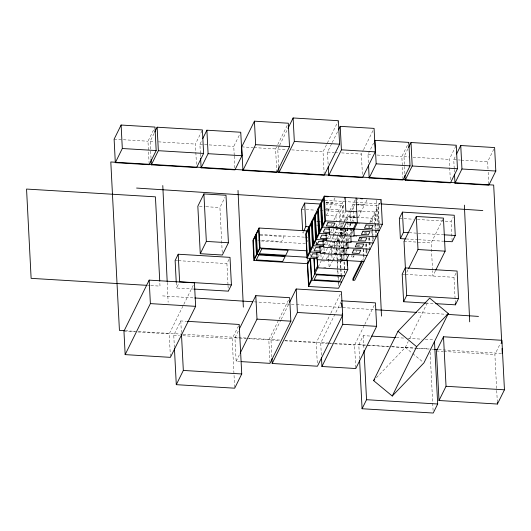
<?xml version="1.0" encoding="UTF-8"?>
<svg xmlns="http://www.w3.org/2000/svg" width="531" height="531" viewBox="0 0 531 531"><rect width="100%" height="100%" fill="white"/><g stroke="black" fill="none" stroke-linecap="round" stroke-linejoin="round"><path stroke-width="0.4" stroke-dasharray="2.65 1.99" d="M149.145 163.893L147.983 141.219L153.93 129.199M151.023 158.357L150.154 141.352L153.997 133.573M196.457 164.325L195.415 144.08L202.411 129.936M200.36 153.26L199.902 144.352L201.647 140.815M234.224 155.298L233.766 146.397L240.404 132.956M193.795 289.063L176.538 288.028L179.286 282.465M222.23 252.577L219.927 207.548L224.925 197.432M170.378 356.54L169.223 333.873L183.474 305.04M183.839 304.296L193.702 284.337M174.394 347.539L173.763 335.167L180.792 320.936L186.554 321.282M276.797 172.396L275.596 148.919L277.408 145.248M277.773 144.512L287.57 124.685M278.675 166.86L277.766 149.045L279.226 146.085M279.591 145.348L287.271 129.81M227.991 284.669L226.916 263.608L228.974 259.44M324.189 174.447L323.027 151.78L338.021 121.44M234.662 387.364L232.173 338.685L238.85 325.171M240.277 361.565L236.149 361.319L234.948 337.835L238.24 331.171M328.131 164.192L327.508 152.045L331.862 143.237M332.227 142.5L337.67 131.489M236.149 361.319L239.441 354.655M303.44 231.47L302.756 232.863L304.409 232.963M307.403 241.605L308.086 240.224M326.406 215.274L329.2 209.626L324.328 209.333M334.995 197.904L332.552 202.842L325.251 202.397M269.974 362.547L268.812 339.88L278.689 319.894M279.054 319.158L289.295 298.435M362.407 174.334L361.372 154.09L363.191 150.419M363.549 149.682L373.711 129.126M271.852 357.011L270.983 340.006L280.846 320.047M281.211 319.31L288.884 303.785M331.311 225.35L332.16 223.624M333.853 220.199L345.137 197.379M368.395 162.586L367.976 154.488L373.572 143.171M341.533 235.2L340.331 211.663L343.418 205.404L326.094 204.362M318.042 257.409L319.635 254.19L318.069 254.097M321.116 251.196L322.709 247.977L321.142 247.884M324.189 244.977L325.782 241.758L324.215 241.665M327.262 238.764L328.848 235.545L327.288 235.452M330.654 231.901L331.921 229.326L330.362 229.233M318.188 267.033L321.826 259.672M322.191 258.936L345.834 211.092M328.423 253.984L331.702 247.36M331.842 247.081L334.975 240.735M335.253 240.171L337.882 234.848M337.981 234.649L341.526 227.487M341.738 227.049L344.433 221.593M344.798 220.863L349.524 211.292M349.889 210.555L355.053 200.114M339.853 234.543L342.289 229.604M346.683 220.717L348.429 217.192L355.73 217.63M351.502 210.973L348.714 216.615L357.635 217.152M351.781 210.402L354.575 204.76M356.945 199.955L357.642 198.541M331.278 253.055L334.072 247.413M337.139 241.2L334.351 246.842L335.977 246.935M337.424 240.623L340.212 234.981M340.497 234.41L343.285 228.768M337.085 259.473L336.375 245.488L337.736 242.727M338.081 242.03L340.809 236.507M341.154 235.817L344.221 229.604M341.878 234.503L344.626 228.941M336.681 247.101L338.685 243.052M343.159 233.992L345.163 229.943M332.764 260.336L329.127 267.697L328.47 254.794L326.379 259.022L334.61 259.52M333.129 259.599L355.75 213.82M349.584 235.133L352.026 230.195L343.106 229.657M358.445 217.206L361.233 211.564L357.987 211.365M367.027 199.835L364.591 204.774L358.1 204.382M343.106 249.411L341.015 253.645L333.714 253.201M346.179 243.198L344.081 247.426L340.842 247.234M347.155 241.213L349.245 236.979M352.318 230.766L350.228 234.994L343.743 234.602M343.69 250.433L341.984 253.884L341.772 249.756M347.101 243.523L345.057 247.672L344.128 229.511M349.743 241.552L348.124 241.452L349.836 238.001M353.248 231.091L351.197 235.24L350.015 212.121M354.243 255.617L353.533 257.05L351.834 256.951L352.544 255.517M357.151 246.192L357.861 244.758M360.343 239.733L361.047 238.3L362.746 238.406M403.002 179.199L401.841 156.532L408.83 142.388M358.06 246.172L358.77 244.738M361.253 239.713L361.963 238.28M364.379 233.394L365.056 232.014M369.835 222.343L381.105 199.55M370.558 222.389L371.288 220.916L371.368 222.549M380.501 202.271L378.324 206.678L379.413 227.892M356.016 252.033L356.726 250.599M358.85 246.291L359.56 244.857M404.881 173.664L404.011 156.658L408.206 148.176M317.279 362.978L316.244 342.741L330.494 313.907M330.859 313.164L341.088 292.468M321.348 355.153L320.724 343.006L341.207 301.568M355.75 367.724L354.589 345.05L364.465 325.072M364.83 324.328L375.072 303.606M450.308 179.631L449.272 159.393L455.917 145.952M359.514 358.631L358.797 344.665L363.264 335.632L370.711 336.083M454.211 168.566L453.759 159.658L455.857 155.417M406.799 272.197L408.246 269.27M432.546 270.239L431.152 242.959L442.715 219.562M452.127 240.928L451.131 221.493L453.195 217.325M487.996 168.991L487.624 161.703L494.613 147.558M435.374 270.91L432.845 276.027L432.586 271.069M376.439 377.654L405.292 347.453L408.206 341.559M409.66 338.619L427.853 301.8M455.313 303.221L453.992 277.301L456.049 273.133M497.335 402.385L494.885 354.529L500.507 343.145M114.119 139.182L147.983 141.219M150.154 141.352L154.269 141.598M158.384 141.85L195.415 144.08M199.902 144.352L233.766 146.397M241.731 146.875L253.294 147.572M254.117 147.625L275.596 148.919M277.766 149.045L286.813 149.596M291.751 149.888L323.027 151.78M327.508 152.045L334.118 152.443M334.942 152.497L338.247 152.696M341.552 152.895L361.372 154.09M367.976 154.488L372.105 154.74M377.063 155.039L401.841 156.532M404.011 156.658L408.95 156.957M413.065 157.209L449.272 159.393M453.759 159.658L460.364 160.057M461.193 160.11L487.624 161.703M326.001 202.63L342.064 203.599L342.76 217.305L353.706 217.969M355.425 204.402L353.002 204.256L353.301 210.037M356.235 204.448L378.032 205.769L379.174 228.051M325.782 203.021L332.267 203.413L329.479 209.055L326.233 208.862M356.195 204.853L364.306 205.344L361.518 210.986L357.463 210.741M326.14 209.035L338.99 209.811L339.694 223.524L344.38 223.803M358.007 210.96L374.959 211.982L375.51 222.715M301.548 209.32L315.58 210.17M320.525 210.468L323.001 210.615M326.299 210.814L340.331 211.663M199.477 206.32L205.198 206.665M206.021 206.712L219.927 207.548M399.345 218.374L413.317 219.217M417.426 219.462L451.131 221.493M326.28 215.447L335.917 216.031L336.209 221.673M355.737 217.225L346.856 216.688L347.068 220.816M356.547 217.272L371.886 218.201L372.098 222.323M316.848 221.095L319.284 221.241M316.781 221.274L319.191 221.42M358.319 223.783L359.932 223.876M318.188 221.766L320.618 221.912M350.221 223.697L353.467 223.896M347.506 223.996L350.633 224.182M316.41 225.078L320.465 225.31M335.054 226.206L343.165 226.677M409.228 232.711L417.446 233.202M418.269 233.255L443.75 234.788M342.329 229.219L340.716 229.12L341.055 235.724M349.597 229.657L352.823 229.85M347.559 230.401L336.621 229.737L336.249 222.482M330.355 232.319L342.515 233.056L343.822 258.557M333.249 234.158L336.767 234.284M343.856 234.795L348.309 234.981M406.135 238.963L417.645 239.66M418.468 239.707L443.126 241.193M355.405 236.408L357.018 236.507M339.017 236.288L342.926 236.521M404.025 241.326L431.152 242.959M260.077 234.483L304.515 237.165M305.338 237.211L307.807 237.364M327.288 238.538L339.448 239.269L339.827 246.676M260.203 235.14L284.085 236.58L281.636 241.539L261.046 240.291M327.919 240.158L329.572 240.251M336.993 240.702L342.289 240.915M337.517 240.815L339.966 240.961M332.041 242.269L335.944 242.501M257.754 240.098L260.223 240.244M261.119 240.948L305.557 243.629M315.295 244.214L316.921 244.313M324.215 244.751L336.375 245.488M329.797 246.669L333.919 246.915M341.34 247.366L344.639 247.565M329.552 246.736L332.811 246.928M340.975 247.426L343.424 247.572M335.997 248.906L338.347 249.046M322.602 252.637L326.724 252.882M334.145 253.333L337.444 253.533M322.397 252.703L325.815 252.909M333.82 253.393L336.521 253.559M329.021 254.887L332.93 255.119M362.155 259.951L363.854 260.051M337.902 259.719L341.194 259.918M326.246 259.32L329.492 259.52M337.57 260.017L340.842 260.203M322.038 260.867L325.948 261.099M323.658 267.365L326.001 267.505M175.124 260.489L177.593 260.635M178.416 260.681L226.916 263.608M402.199 274.182L404.668 274.328M405.492 274.381L453.992 277.301M147.605 285.373L150.087 285.525M150.91 285.572L159.997 286.123L159.791 281.988M425.802 303.055L434.849 303.606M396.352 337.63L404.622 338.128M407.934 338.327L421.999 339.176M425.304 339.375L433.575 339.873M358.797 344.665L366.244 345.117M367.074 345.163L388.579 346.464M391.891 346.663L429.114 348.907M125.216 330.733L135.139 331.331M138.445 331.53L182.272 334.172M183.102 334.225L245.946 338.015M249.258 338.214L279.85 340.059M284.815 340.358L329.466 343.053M330.295 343.099L333.601 343.298M334.43 343.351L367.505 345.342M368.335 345.396L390.663 346.743M391.486 346.789L416.297 348.29M417.12 348.336L431.179 349.186M432.008 349.232L434.491 349.385M438.626 349.63L502.299 353.473M123.955 331.138L169.223 333.873M234.948 337.835L246.51 338.532M247.333 338.579L268.812 339.88M270.983 340.006L280.036 340.557M284.968 340.849L316.244 342.741M320.724 343.006L327.335 343.404M328.158 343.457L331.463 343.657M334.769 343.856L354.589 345.05M173.763 335.167L179.518 335.512M182.81 335.711L232.173 338.685M436.475 351.011L443.053 351.409M443.876 351.456L494.885 354.529M324.979 200.287L354.728 202.218M355.551 202.271L380.342 203.884M162.532 295.893L194.791 297.984M254.336 301.854L295.694 304.535M296.517 304.588L375.092 309.692M418.096 312.48L446.219 314.306M405.292 347.453L412.129 353.102M412.753 353.613L422.696 361.83M488.162 172.23L488.785 184.376M454.257 169.376L454.423 172.615M430.11 352.245L433.097 410.569M378.557 230.514L377.435 208.484L375.251 212.898L375.756 222.688M375.795 223.505L376.087 229.213M376.127 230.029L376.34 234.111M375.55 223.538L375.842 229.319M375.888 230.142L376.14 235.094M374.859 224.494L374.362 214.703L372.178 219.111L372.39 223.193M374.899 225.31L375.49 236.733M372.722 229.717L373.014 235.432M373.054 236.249L373.227 239.508M372.39 228.104L372.855 237.184M372.901 238.007L373.114 242.136M371.786 230.706L372.331 241.313M369.151 226.146L369.231 227.779M369.735 237.569L370.193 246.543M368.899 226.067L368.985 227.713M369.49 237.622L369.915 245.88M368.76 237.742L369.344 249.165M366.078 232.359L366.164 233.992M366.662 243.782L366.868 247.864M366.914 248.674L367.08 251.94M365.826 232.279L365.912 233.932M366.417 243.835L366.715 249.616M366.755 250.44L366.928 253.745M365.686 243.955L365.978 249.67M366.018 250.486L366.271 255.378M363.549 249.185L363.801 254.077M363.841 254.893L364.047 258.975M363.304 249.225L363.808 259.135M363.264 335.632L363.934 348.781M353.341 210.86L353.905 221.918M353.454 255.491L353.533 257.05M351.754 255.391L351.834 256.951M347.115 221.639L347.407 227.421M347.453 228.244L348.124 241.452M345.721 229.279L346.391 242.468M346.431 243.291L346.723 249.046M346.77 249.869L347.022 254.807M345.495 229.273L346.086 240.802M346.126 241.625L346.424 247.393M346.464 248.216L346.716 253.161M346.763 253.984L346.889 256.453M343.418 205.404L344.294 222.449M343.789 222.907L343.869 224.553M342.913 236.315L343.882 255.265M343.922 256.088L344.048 258.557M344.221 261.849L344.639 270.093M344.679 270.916L344.805 273.385M343.988 261.843L344.539 272.536M341.088 236.381L341.738 249.145M339.993 249.962L340.159 253.254M340.205 254.077L340.497 259.838M340.537 260.655L340.922 268.062M340.962 268.885L341.254 274.64M339.349 241.698L339.601 246.643M339.648 247.466L339.94 253.234M339.986 254.057L340.278 259.825M340.318 260.648L340.703 268.062M340.743 268.885L341.035 274.653M337.683 236.142L338.22 246.63M336.767 248.747L337.397 261.106M337.444 261.929L338.161 275.934M338.201 276.757L338.453 281.695M338.493 282.519L338.665 285.817M337.132 260.296L337.849 274.275M337.889 275.098L338.141 280.036M338.181 280.859L338.433 285.791M334.61 242.362L335.187 253.652M333.176 228.695L333.548 235.956M331.536 248.574L331.829 254.223M331.868 255.026L332.121 259.865M330.143 235.718L330.395 240.556M327.076 241.937L327.282 245.966M324.003 248.15L324.249 252.988M320.93 254.369L321.175 259.208M316.483 242.302L316.609 244.771M316.257 242.289L316.39 244.758M313.35 247.214L313.423 248.827M310.296 253.911L310.389 255.842M307.177 259.307L307.303 261.776M234.264 156.107L234.967 169.874M228.031 285.479L228.323 291.147M200.399 154.07L200.526 156.499M180.792 320.936L181.383 332.486M176.246 282.353L176.538 288.028M376.2 200.253L377.561 230.042M167.219 282.392L168.128 302.258"/><path stroke-width="0.8" d="M121.114 125.037L114.119 139.182L115.32 162.659L149.184 164.703L156.18 150.558L154.979 127.075L121.114 125.037L122.316 148.514L115.32 162.659M154.7 132.159L157.143 127.208L202.411 129.936L203.612 153.419L196.623 167.564L151.355 164.836L151.069 159.167M151.355 164.836L158.344 150.691L157.143 127.208M202.696 138.697L206.891 130.208L240.755 132.252L241.957 155.729L234.967 169.874L201.103 167.836L200.605 158.119M201.103 167.836L208.092 153.691L206.891 130.208M149.171 280.129L123.955 331.138L125.157 354.622L170.424 357.35L195.634 306.341L194.432 282.857L149.171 280.129L150.373 303.613L125.157 354.622M203.911 193.934L197.837 206.22L200.273 253.699L222.356 255.033L228.423 242.747L225.994 195.269L203.911 193.934L206.34 241.419L200.273 253.699M194.618 289.116L228.323 291.147L231.416 284.895L230.003 257.356L178.217 254.23L175.124 260.489L176.246 282.353M254.429 121.174L241.731 146.875L242.932 170.358L276.797 172.396L289.501 146.695L288.3 123.219L254.429 121.174L255.637 144.658L242.932 170.358M288.001 128.329L293.125 117.968L338.386 120.696L339.588 144.18L324.229 175.257L278.967 172.529L278.715 167.67M278.967 172.529L294.327 141.452L293.125 117.968M187.377 321.328L239.202 324.454L241.738 373.963L234.702 388.194L176.292 384.67L183.328 370.439L181.469 334.132M307.595 230.932L259.035 228.018L252.895 240.45L253.918 260.436L307.403 263.661L310.131 258.132M253.918 260.436L260.064 248.004L259.048 228.005M239.335 328.954L255.796 295.654L289.66 297.692L290.862 321.175L270.013 363.357L241.107 361.618M338.4 130.015L340.212 126.345L374.076 128.389L375.278 151.873L362.573 177.573L328.709 175.529L328.258 166.621M321.142 204.063L304.641 203.068L301.548 209.32L302.63 230.427M240.171 353.175L256.997 319.131L255.796 295.654M328.709 175.529L341.413 149.828L340.212 126.345M303.785 230.779L305.849 226.604L304.641 203.068M361.803 260.668L352.942 278.596L353.022 280.156L354.721 280.255L382.366 224.314L381.105 199.55L324.249 196.125L305.816 233.414L307.084 258.179L316.974 258.776M307.084 258.179L325.516 220.889L324.249 196.125M289.614 302.305L296.192 288.997L341.453 291.725L342.654 315.208L317.445 366.217L272.184 363.489L271.932 358.631M347.274 259.745L347.778 269.615L338.566 288.26L308.571 286.455L317.784 267.803L317.365 259.579M272.184 363.489L297.393 312.48L296.192 288.997M369.178 177.971L376.167 163.827L374.966 140.343L408.83 142.388L410.032 165.871L403.042 180.009L369.178 177.971L368.514 165.015M353.586 230.401L357.343 222.808L356.075 198.043M408.558 147.465L411.001 142.52L456.262 145.248L457.463 168.732L450.474 182.87L405.213 180.142L404.967 175.283M353.022 280.156L362.235 261.511M405.213 180.142L412.202 165.997L411.001 142.52M341.572 300.825L375.437 302.869L376.645 326.346L355.797 368.534L321.932 366.49L342.774 324.308L342.236 313.781M443.949 241.247L452.166 241.738L455.259 235.485L454.224 215.241L402.438 212.115L399.345 218.374L400.381 238.618L405.312 238.917M400.381 238.618L403.474 232.359L402.438 212.115M435.732 270.179L445.131 251.163L443.438 218.095L416.311 216.462L404.025 241.326L405.418 268.606M456.554 154.003L460.749 145.521L494.613 147.558L495.815 171.042L488.825 185.186L454.961 183.142L454.503 174.234M435.672 303.652L455.399 304.84L458.492 298.588L457.078 271.049L405.292 267.923L402.199 274.182L403.613 301.721L425.802 303.055M408.604 268.54L418.003 249.53L416.311 216.462M454.961 183.142L461.95 168.997L460.749 145.521M403.613 301.721L406.7 295.462L405.292 267.923M373.612 380.614L397.991 331.284L429.679 298.123L448.317 313.529L423.937 362.859L392.256 396.026L373.612 380.614L374.747 379.433M434.491 341.566L437.683 403.998L433.223 413.032L362.076 408.744L366.543 399.71L364.02 350.42M392.256 396.026L416.636 346.697L448.317 313.529M443.504 336.78L436.475 351.011L439.004 400.513L497.414 404.038L504.45 389.807L501.914 340.298L443.504 336.78L446.04 386.283L439.004 400.513M294.327 141.452L339.588 144.18M255.637 144.658L289.501 146.695M341.413 149.828L375.278 151.873M122.316 148.514L156.18 150.558M158.344 150.691L203.612 153.419M208.092 153.691L241.957 155.729M376.167 163.827L410.032 165.871M412.202 165.997L457.463 168.732M461.95 168.997L495.815 171.042M325.609 196.609L328.039 196.755M360.888 198.74L362.514 198.833M356.779 211.75L345.834 211.092L345.137 197.379M325.516 220.889L382.366 224.314M379.3 230.534L322.443 227.102L321.182 202.338M403.474 232.359L408.405 232.658M444.573 234.841L455.259 235.485M305.849 226.604L309.148 226.803M329.578 229.186L324.879 228.901L323.293 232.12L329.552 232.498M329.339 233.839L319.377 233.321L318.109 208.55M353.619 235.386L376.227 236.746M326.505 235.406L321.813 235.12L320.22 238.339L326.479 238.718M327.096 240.105L322.974 239.859L323.346 247.22L348.09 248.714L347.752 242.169M326.91 240.171L316.303 239.534L315.036 214.77M350.546 241.598L373.154 242.966M323.432 241.618L318.739 241.333L317.146 244.552L323.406 244.93M418.003 249.53L445.131 251.163M324.023 246.324L319.901 246.072L320.279 253.433L345.017 254.926L344.679 248.382M323.837 246.391L313.23 245.747L311.962 220.982M347.473 247.818L370.08 249.178M320.359 247.838L315.666 247.552L314.073 250.771L320.332 251.15M206.34 241.419L228.423 242.747M260.064 248.004L306.971 250.818M320.127 252.484L316.828 252.291L317.485 266.177L314.817 271.573L314.14 258.398M320.87 252.61L310.157 251.966L308.889 227.202M344.765 254.05L367.007 255.398M344.811 254.322L348.927 254.575L346.139 260.217L342.017 259.971M317.286 254.05L312.593 253.765L311 256.984L317.259 257.362M307.183 257.243L256.991 254.216L255.969 234.237M341.652 260.25L363.934 261.61M317.206 259.652L341.944 261.146L341.606 254.601M317.784 267.803L347.785 269.595M344.705 275.828L314.71 274.023L313.914 258.391M341.632 282.047L311.644 280.235L310.502 258.026M231.416 284.895L179.624 281.769L178.217 254.23M406.7 295.462L458.492 298.588M146.782 285.326L31.123 278.35L26.55 189.063L155.43 196.835L159.745 281.158M150.373 303.613L195.634 306.341M297.393 312.48L342.654 315.208M256.997 319.131L290.862 321.175M342.774 324.308L376.645 326.346M371.534 336.13L395.522 337.577M124.393 330.68L119.429 330.382L110.806 161.975L493.677 185.067L501.788 343.564M434.491 349.385L437.796 349.584M183.328 370.439L241.738 373.963M446.04 386.283L504.45 389.807M366.543 399.71L437.683 403.998M136.593 188.06L322.503 200.127M381.165 203.937L482.798 210.535M194.791 297.984L252.683 301.741M375.915 309.746L416.443 312.374M447.042 314.359L478.471 316.403M397.991 331.284L416.636 346.697M502.041 348.522L502.299 353.473M497.335 402.385L497.414 404.038M455.313 303.221L455.399 304.84M359.6 360.277L362.076 408.744M350.825 235.95L351.157 242.494L326.419 241.001L326.047 233.64M347.095 260.568L347.347 265.513M341.698 303.254L341.904 307.303M321.474 357.582L321.932 366.49M307.349 262.599L308.571 286.455M174.433 348.369L176.292 384.67M464.373 205.152L469.703 321.832M377.714 233.355L381.49 316.104M238.014 190.456L243.344 307.137M162.791 185.571L167.179 281.569M255.491 235.89L253.314 240.297L254.276 259.048L256.453 254.641L255.491 235.89M258.564 229.671L256.387 234.085L257.343 252.836L259.526 248.422L258.564 229.671M258.756 254.973L256.307 259.925L282.665 261.517L285.107 256.566L258.756 254.973M261.823 248.76L259.38 253.712L285.731 255.298L288.18 250.347L261.823 248.76M308.292 229.923L306.115 234.33L307.243 256.36L309.42 251.953L308.292 229.923M311.365 223.704L309.181 228.118L310.31 250.141L312.493 245.734L311.365 223.704M314.438 217.491L312.255 221.898L313.383 243.928L315.567 239.521L314.438 217.491M317.511 211.272L315.328 215.686L316.456 237.709L318.633 233.301L317.511 211.272M320.578 205.059L318.401 209.466L319.529 231.496L321.706 227.089L320.578 205.059M323.651 198.84L321.474 203.254L322.602 225.277L324.78 220.869L323.651 198.84M327.952 222.688L326.366 225.907L333.408 226.332L334.995 223.113L327.952 222.688M310.336 259.068L307.668 264.465L308.71 284.795L311.378 279.392L310.336 259.068M316.589 274.786L314.14 279.737L339.76 281.284L342.21 276.326L316.589 274.786M346.358 222.549L343.57 228.191L353.301 228.781L356.089 223.133L346.358 222.549M353.746 249.849L352.159 253.068L359.202 253.493L360.788 250.274L353.746 249.849M356.819 243.629L355.232 246.849L362.268 247.273L363.861 244.054L356.819 243.629M359.892 237.417L358.299 240.636L365.341 241.061L366.934 237.842L359.892 237.417M362.965 231.197L361.372 234.417L368.414 234.841L370.007 231.622L362.965 231.197M366.038 224.985L364.445 228.204L371.488 228.629L373.081 225.41L366.038 224.985M353.852 228.914L329.114 227.427L329.492 234.788L354.23 236.282L353.852 228.914"/></g></svg>
